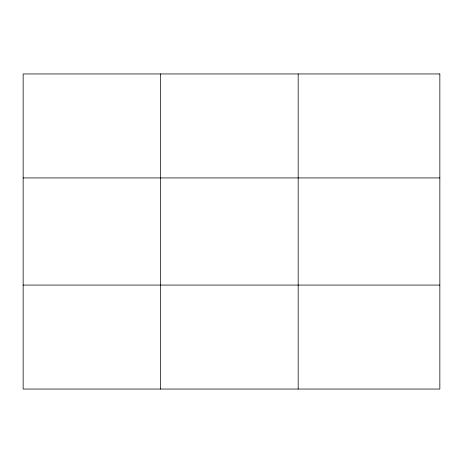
<?xml version="1.0" encoding="UTF-8"?>
<svg xmlns="http://www.w3.org/2000/svg" width="463" height="463" viewBox="0 0 463 463"><rect width="100%" height="100%" fill="white"/><g stroke="black" fill="none" stroke-linecap="round" stroke-linejoin="round"><path stroke-width="0.69" d="M160.661 73.947L160.661 389.053M23.15 177.931L439.85 177.931M23.15 285.069L439.85 285.069M298.172 73.947L298.172 389.053M439.85 73.947L439.85 389.053L23.15 389.053L23.15 73.947L439.85 73.947"/></g></svg>
